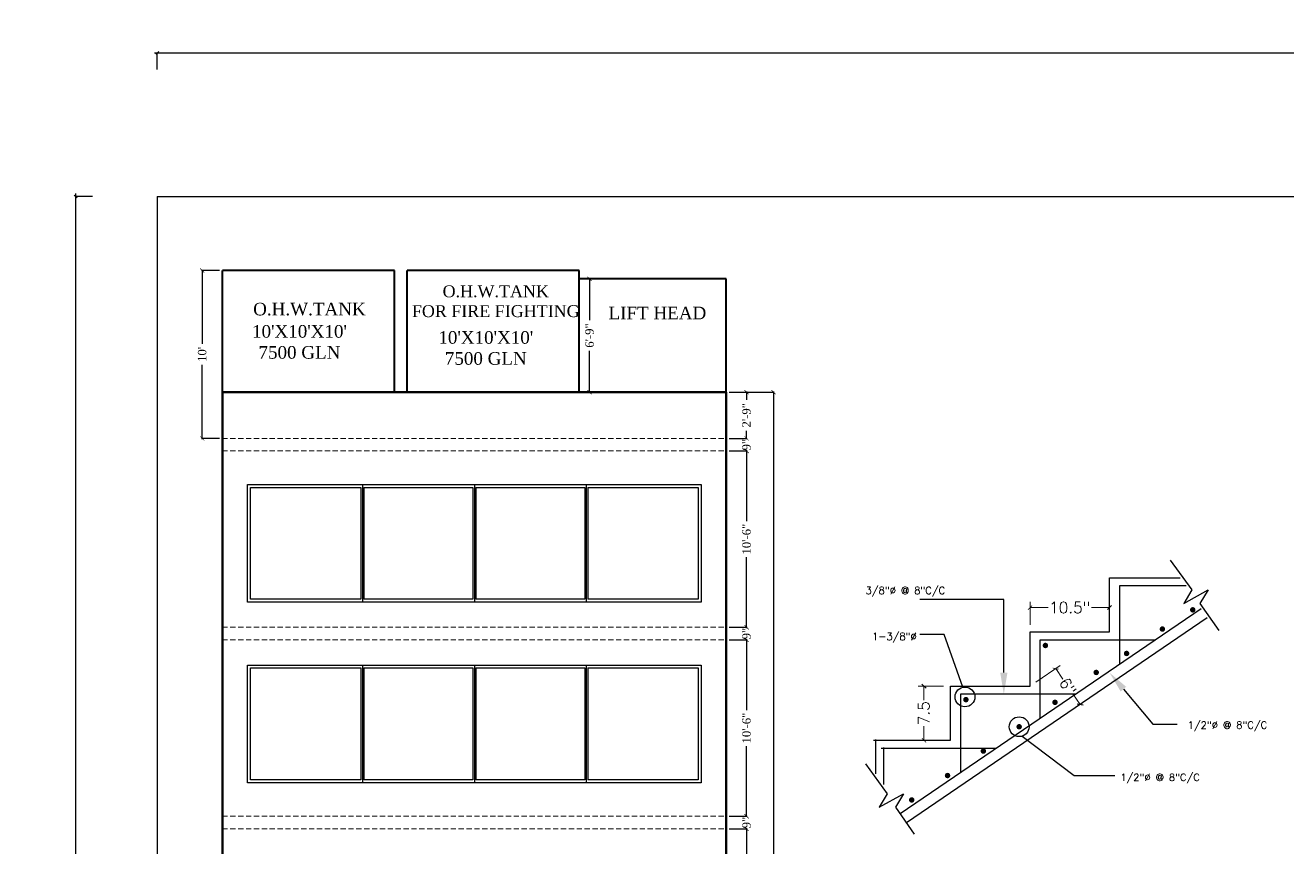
# Model space of a CAD drawing. Header units: inches. Extents: x 137014 to 144844, y -150241 to -148176.
# Drawn here: x 142011 to 142913, y -148763 to -148176 of the extents above; entities that cross this region are included whole.
import ezdxf

# ---------------------------------------------------------------- set-up
doc = ezdxf.new("R2010")
doc.units = ezdxf.units.IN
doc.header["$LTSCALE"] = 15
doc.header["$MEASUREMENT"] = 0
doc.header["$PDMODE"] = 2
doc.linetypes.add('HIDDEN', pattern=[0.375, 0.25, -0.125])
doc.layers.get('0').update_dxf_attribs({"linetype": 'CONTINUOUS'})
doc.layers.get('Defpoints').update_dxf_attribs({"linetype": 'CONTINUOUS'})
for name, color, linetype in [('DIM', 255, 'CONTINUOUS'), ('DIM2', 8, 'CONTINUOUS'), ('HACH', 8, 'CONTINUOUS'), ('TEXT', 2, 'CONTINUOUS'), ('WIN', 4, 'CONTINUOUS'), ('window 1', 161, 'CONTINUOUS')]:
    doc.layers.add(name, color=color, linetype=linetype)
for name, color, linetype, lineweight in [('DIMENSION', 251, 'CONTINUOUS', 15), ('DOTTED', 255, 'HIDDEN', 5), ('WALL', 1, 'CONTINUOUS', 30), ('WALL THIN 2', 211, 'CONTINUOUS', 40), ('WALLS', 1, 'CONTINUOUS', 50)]:
    doc.layers.add(name, color=color, linetype=linetype, lineweight=lineweight)
doc.styles.add('arial', font='times.ttf')
doc.styles.add('ROMANS', font='romans.shx')
doc.styles.add('ROMANTIC', font='rom_____.pfb')
doc.styles.add('times', font='times.ttf', dxfattribs={"height": 6})
doc.dimstyles.new('AHSAN', dxfattribs={"dimtxt": 8, "dimasz": 2, "dimexe": 0, "dimexo": 0, "dimgap": 0, "dimtad": 0, "dimdec": 4, "dimzin": 0, "dimdsep": 46, "dimlunit": 4, "dimtxsty": 'ROMANS', "dimblk1": 'OBLIQUE', "dimblk2": 'OBLIQUE', "dimsah": 1, "dimcen": 0, "dimdle": 2, "dimclrd": 256, "dimclre": 256, "dimclrt": 5, "dimadec": 0, "dimazin": 0, "dimtfac": 1, "dimtdec": 4, "dimtofl": 0, "dimtmove": 1, "dimatfit": 3, "dimldrblk": 'OBLIQUE', "dimfxl": 12, "dimfxlon": 1, "dimtolj": 1, "dimtzin": 0, "dimarcsym": 0})
doc.dimstyles.new('NAUMAN', dxfattribs={"dimtxt": 7, "dimasz": 3, "dimexe": 0.5, "dimexo": 2, "dimgap": 3, "dimtad": 0, "dimdec": 1, "dimzin": 0, "dimdsep": 46, "dimlunit": 4, "dimtxsty": 'times', "dimblk1": 'ARCHTICK', "dimblk2": 'ARCHTICK', "dimsah": 1, "dimcen": 0, "dimdle": 0.5, "dimclrd": 256, "dimclre": 256, "dimclrt": 2, "dimadec": 0, "dimazin": 0, "dimtfac": 1, "dimtdec": 1, "dimtix": 1, "dimtofl": 0, "dimtmove": 1, "dimatfit": 3, "dimldrblk": 'ARCHTICK', "dimfxl": 4, "dimtolj": 1, "dimtzin": 0, "dimarcsym": 0})
doc.dimstyles.get("Standard").update_dxf_attribs({"dimtxt": 8, "dimasz": 3, "dimexe": 0, "dimexo": 6, "dimgap": 2, "dimtad": 0, "dimdec": 1, "dimzin": 0, "dimdsep": 46, "dimlunit": 4, "dimtxsty": 'ROMANS', "dimblk1": 'OBLIQUE', "dimblk2": 'OBLIQUE', "dimsah": 1, "dimcen": 0, "dimclrt": 256, "dimadec": 0, "dimazin": 0, "dimtm": 1e-09, "dimtfac": 1, "dimtdec": 1, "dimtofl": 0, "dimtmove": 1, "dimatfit": 0, "dimldrblk": 'OBLIQUE', "dimfxl": 12, "dimtolj": 1, "dimtzin": 0, "dimarcsym": 0})

# ---------------------------------------------------------------- blocks, each defined once
blk = doc.blocks.new('_ARCHTICK')
at = {"color": 0, "linetype": 'ByBlock', "const_width": 0.15}
blk.add_lwpolyline([(-0.5, -0.5), (0.5, 0.5)], dxfattribs=at)
blk = doc.blocks.new('_OBLIQUE')
at = {"color": 0, "linetype": 'ByBlock'}
blk.add_line((-0.5, -0.5), (0.5, 0.5), dxfattribs=at)
blk = doc.blocks.new('*D76')
at = {"layer": 'Defpoints', "color": 0, "transparency": 16777216}
for p in [(137988.51, -141081.9), (138024.29, -141094.98), (138005.96, -141107.48)]:
    blk.add_point(p, dxfattribs=at)
at = {"layer": 'DIM', "color": 0, "lineweight": -2, "transparency": 16777216}
for p, q in [((137992.64, -141079.08), (138010.15, -141067.14)), ((138006.85, -141069.39), (138012, -141076.95)), ((138024.29, -141094.98), (138019.14, -141087.42)), ((138010.09, -141104.67), (138027.6, -141092.73))]:
    blk.add_line(p, q, dxfattribs=at)
at = {"layer": 'DIM', "color": 0, "lineweight": -2, "transparency": 16777216, "xscale": 3, "yscale": 3, "zscale": 3}
for name, p, rotation in [('_ARCHTICK', (138006.85, -141069.39), 124.286876977573), ('_OBLIQUE', (138024.29, -141094.98), 304.286876977573)]:
    blk.add_blockref(name, p, dxfattribs=dict(at, rotation=rotation))
at = {"layer": 'DIM', "transparency": 16777216, "insert": (138015.57, -141082.19), "char_height": 8, "attachment_point": 5, "rotation": 304.28688, "style": 'ROMANS'}
blk.add_mtext('\\A1;6"', dxfattribs=at)
blk = doc.blocks.new('*D77')
at = {"layer": 'Defpoints', "color": 0, "transparency": 16777216}
for p in [(137912.71, -141081.9), (137931.74, -141081.9), (137931.74, -141120.6)]:
    blk.add_point(p, dxfattribs=at)
at = {"layer": 'DIM', "color": 0, "lineweight": -2, "transparency": 16777216}
for p, q in [((137926.74, -141081.9), (137908.71, -141081.9)), ((137912.71, -141081.9), (137912.71, -141091.87)), ((137912.71, -141120.6), (137912.71, -141110.63)), ((137926.74, -141120.6), (137908.71, -141120.6))]:
    blk.add_line(p, q, dxfattribs=at)
at = {"layer": 'DIM', "color": 0, "lineweight": -2, "transparency": 16777216, "xscale": 3, "yscale": 3, "zscale": 3}
for name, p, rotation in [('_OBLIQUE', (137912.71, -141081.9), 90), ('_ARCHTICK', (137912.71, -141120.6), 270)]:
    blk.add_blockref(name, p, dxfattribs=dict(at, rotation=rotation))
at = {"layer": 'DIM', "transparency": 16777216, "insert": (137912.71, -141101.25), "char_height": 8, "attachment_point": 5, "rotation": 90, "style": 'ROMANS'}
blk.add_mtext('\\A1;7.5', dxfattribs=at)
blk = doc.blocks.new('*D78')
at = {"layer": 'Defpoints', "color": 0, "transparency": 16777216}
for p in [(138045.28, -141025.77), (137988.51, -141043.19), (138045.28, -141043.19)]:
    blk.add_point(p, dxfattribs=at)
at = {"layer": 'DIM', "color": 0, "lineweight": -2, "transparency": 16777216}
for p, q in [((137988.51, -141038.19), (137988.51, -141021.77)), ((137988.51, -141025.77), (138001.42, -141025.77)), ((138045.28, -141025.77), (138032.37, -141025.77)), ((138045.28, -141038.19), (138045.28, -141021.77))]:
    blk.add_line(p, q, dxfattribs=at)
at = {"layer": 'DIM', "color": 0, "lineweight": -2, "transparency": 16777216, "xscale": 3, "yscale": 3, "zscale": 3, "rotation": 180}
blk.add_blockref('_ARCHTICK', (137988.51, -141025.77), dxfattribs=at)
at = {"layer": 'DIM', "color": 0, "lineweight": -2, "transparency": 16777216, "xscale": 3, "yscale": 3, "zscale": 3}
blk.add_blockref('_OBLIQUE', (138045.28, -141025.77), dxfattribs=at)
at = {"layer": 'DIM', "transparency": 16777216, "insert": (138016.9, -141025.77), "char_height": 8, "attachment_point": 5, "style": 'ROMANS'}
blk.add_mtext('\\A1;10.5"', dxfattribs=at)
blk = doc.blocks.new('*D1242')
at = {"layer": 'Defpoints', "color": 0, "ltscale": 5, "transparency": 16777216}
for p in [(142137.57, -148350.94), (142152.04, -148350.94), (142152.04, -148470.94)]:
    blk.add_point(p, dxfattribs=at)
at = {"layer": 'DIM2', "lineweight": -2, "ltscale": 5, "transparency": 16777216}
for p, q in [((142150.04, -148350.94), (142137.07, -148350.94)), ((142137.57, -148350.44), (142137.57, -148403.42)), ((142137.57, -148471.44), (142137.57, -148418.46)), ((142150.04, -148470.94), (142137.07, -148470.94))]:
    blk.add_line(p, q, dxfattribs=at)
at = {"layer": 'DIM2', "lineweight": -2, "ltscale": 5, "transparency": 16777216, "xscale": 3, "yscale": 3, "zscale": 3}
for p, rotation in [((142137.57, -148350.94), 90), ((142137.57, -148470.94), 270)]:
    blk.add_blockref('_ARCHTICK', p, dxfattribs=dict(at, rotation=rotation))
at = {"layer": 'DIM2', "color": 2, "ltscale": 5, "transparency": 16777216, "insert": (142137.57, -148410.94), "char_height": 6, "attachment_point": 5, "rotation": 90, "style": 'times'}
blk.add_mtext("\\A1;10'", dxfattribs=at)
blk = doc.blocks.new('*D1243')
at = {"layer": 'Defpoints', "color": 0, "ltscale": 5, "transparency": 16777216}
for p in [(142512.04, -148437.94), (142512.04, -148470.94), (142526.51, -148470.94)]:
    blk.add_point(p, dxfattribs=at)
at = {"layer": 'DIM2', "lineweight": -2, "ltscale": 5, "transparency": 16777216}
for p, q in [((142514.04, -148437.94), (142527.01, -148437.94)), ((142526.51, -148437.44), (142526.51, -148443.32)), ((142526.51, -148471.44), (142526.51, -148465.56)), ((142514.04, -148470.94), (142527.01, -148470.94))]:
    blk.add_line(p, q, dxfattribs=at)
at = {"layer": 'DIM2', "lineweight": -2, "ltscale": 5, "transparency": 16777216, "xscale": 3, "yscale": 3, "zscale": 3}
for p, rotation in [((142526.51, -148437.94), 90), ((142526.51, -148470.94), 270)]:
    blk.add_blockref('_ARCHTICK', p, dxfattribs=dict(at, rotation=rotation))
at = {"layer": 'DIM2', "color": 2, "ltscale": 5, "transparency": 16777216, "insert": (142526.51, -148454.44), "char_height": 6, "attachment_point": 5, "rotation": 90, "style": 'times'}
blk.add_mtext('\\A1;2\'-9"', dxfattribs=at)
blk = doc.blocks.new('*D1244')
at = {"layer": 'Defpoints', "color": 0, "ltscale": 5, "transparency": 16777216}
for p in [(142512.04, -148470.94), (142512.04, -148479.94), (142526.51, -148479.94)]:
    blk.add_point(p, dxfattribs=at)
at = {"layer": 'DIM2', "lineweight": -2, "ltscale": 5, "transparency": 16777216}
for p, q in [((142526.51, -148470.94), (142526.51, -148467.94)), ((142514.04, -148470.94), (142527.01, -148470.94)), ((142514.04, -148479.94), (142527.01, -148479.94)), ((142526.51, -148479.94), (142526.51, -148482.94))]:
    blk.add_line(p, q, dxfattribs=at)
at = {"layer": 'DIM2', "lineweight": -2, "ltscale": 5, "transparency": 16777216, "xscale": 3, "yscale": 3, "zscale": 3}
for p, rotation in [((142526.51, -148470.94), 270), ((142526.51, -148479.94), 90)]:
    blk.add_blockref('_ARCHTICK', p, dxfattribs=dict(at, rotation=rotation))
at = {"layer": 'DIM2', "color": 2, "ltscale": 5, "transparency": 16777216, "insert": (142526.51, -148475.44), "char_height": 6, "attachment_point": 5, "rotation": 90, "style": 'times'}
blk.add_mtext('\\A1;9"', dxfattribs=at)
blk = doc.blocks.new('*D1245')
at = {"layer": 'Defpoints', "color": 0, "ltscale": 5, "transparency": 16777216}
for p in [(142512.04, -148479.94), (142512.04, -148605.94), (142526.51, -148605.94)]:
    blk.add_point(p, dxfattribs=at)
at = {"layer": 'DIM2', "lineweight": -2, "ltscale": 5, "transparency": 16777216}
for p, q in [((142514.04, -148479.94), (142527.01, -148479.94)), ((142526.51, -148479.44), (142526.51, -148530.02)), ((142526.51, -148606.44), (142526.51, -148555.85)), ((142514.04, -148605.94), (142527.01, -148605.94))]:
    blk.add_line(p, q, dxfattribs=at)
at = {"layer": 'DIM2', "lineweight": -2, "ltscale": 5, "transparency": 16777216, "xscale": 3, "yscale": 3, "zscale": 3}
for p, rotation in [((142526.51, -148479.94), 90), ((142526.51, -148605.94), 270)]:
    blk.add_blockref('_ARCHTICK', p, dxfattribs=dict(at, rotation=rotation))
at = {"layer": 'DIM2', "color": 2, "ltscale": 5, "transparency": 16777216, "insert": (142526.51, -148542.94), "char_height": 6, "attachment_point": 5, "rotation": 90, "style": 'times'}
blk.add_mtext('\\A1;10\'-6"', dxfattribs=at)
blk = doc.blocks.new('*D1246')
at = {"layer": 'Defpoints', "color": 0, "ltscale": 5, "transparency": 16777216}
for p in [(142512.04, -148605.94), (142512.04, -148614.94), (142526.51, -148614.94)]:
    blk.add_point(p, dxfattribs=at)
at = {"layer": 'DIM2', "lineweight": -2, "ltscale": 5, "transparency": 16777216}
for p, q in [((142526.51, -148605.94), (142526.51, -148602.94)), ((142514.04, -148605.94), (142527.01, -148605.94)), ((142514.04, -148614.94), (142527.01, -148614.94)), ((142526.51, -148614.94), (142526.51, -148617.94))]:
    blk.add_line(p, q, dxfattribs=at)
at = {"layer": 'DIM2', "lineweight": -2, "ltscale": 5, "transparency": 16777216, "xscale": 3, "yscale": 3, "zscale": 3}
for p, rotation in [((142526.51, -148605.94), 270), ((142526.51, -148614.94), 90)]:
    blk.add_blockref('_ARCHTICK', p, dxfattribs=dict(at, rotation=rotation))
at = {"layer": 'DIM2', "color": 2, "ltscale": 5, "transparency": 16777216, "insert": (142526.51, -148610.44), "char_height": 6, "attachment_point": 5, "rotation": 90, "style": 'times'}
blk.add_mtext('\\A1;9"', dxfattribs=at)
blk = doc.blocks.new('*D1247')
at = {"layer": 'Defpoints', "color": 0, "ltscale": 5, "transparency": 16777216}
for p in [(142512.04, -148614.94), (142512.04, -148740.94), (142526.51, -148740.94)]:
    blk.add_point(p, dxfattribs=at)
at = {"layer": 'DIM2', "lineweight": -2, "ltscale": 5, "transparency": 16777216}
for p, q in [((142526.51, -148614.44), (142526.51, -148665.02)), ((142514.04, -148614.94), (142527.01, -148614.94)), ((142526.51, -148741.44), (142526.51, -148690.85)), ((142514.04, -148740.94), (142527.01, -148740.94))]:
    blk.add_line(p, q, dxfattribs=at)
at = {"layer": 'DIM2', "lineweight": -2, "ltscale": 5, "transparency": 16777216, "xscale": 3, "yscale": 3, "zscale": 3}
for p, rotation in [((142526.51, -148614.94), 90), ((142526.51, -148740.94), 270)]:
    blk.add_blockref('_ARCHTICK', p, dxfattribs=dict(at, rotation=rotation))
at = {"layer": 'DIM2', "color": 2, "ltscale": 5, "transparency": 16777216, "insert": (142526.51, -148677.94), "char_height": 6, "attachment_point": 5, "rotation": 90, "style": 'times'}
blk.add_mtext('\\A1;10\'-6"', dxfattribs=at)
blk = doc.blocks.new('*D1248')
at = {"layer": 'Defpoints', "color": 0, "ltscale": 5, "transparency": 16777216}
for p in [(142512.04, -148740.94), (142512.04, -148749.94), (142526.51, -148749.94)]:
    blk.add_point(p, dxfattribs=at)
at = {"layer": 'DIM2', "lineweight": -2, "ltscale": 5, "transparency": 16777216}
for p, q in [((142526.51, -148740.94), (142526.51, -148737.94)), ((142514.04, -148740.94), (142527.01, -148740.94)), ((142514.04, -148749.94), (142527.01, -148749.94)), ((142526.51, -148749.94), (142526.51, -148752.94))]:
    blk.add_line(p, q, dxfattribs=at)
at = {"layer": 'DIM2', "lineweight": -2, "ltscale": 5, "transparency": 16777216, "xscale": 3, "yscale": 3, "zscale": 3}
for p, rotation in [((142526.51, -148740.94), 270), ((142526.51, -148749.94), 90)]:
    blk.add_blockref('_ARCHTICK', p, dxfattribs=dict(at, rotation=rotation))
at = {"layer": 'DIM2', "color": 2, "ltscale": 5, "transparency": 16777216, "insert": (142526.51, -148745.44), "char_height": 6, "attachment_point": 5, "rotation": 90, "style": 'times'}
blk.add_mtext('\\A1;9"', dxfattribs=at)
blk = doc.blocks.new('*D1249')
at = {"layer": 'Defpoints', "color": 0, "ltscale": 5, "transparency": 16777216}
for p in [(142512.04, -148749.94), (142512.04, -148875.94), (142526.51, -148875.94)]:
    blk.add_point(p, dxfattribs=at)
at = {"layer": 'DIM2', "lineweight": -2, "ltscale": 5, "transparency": 16777216}
for p, q in [((142526.51, -148749.44), (142526.51, -148800.02)), ((142514.04, -148749.94), (142527.01, -148749.94)), ((142526.51, -148876.44), (142526.51, -148825.85)), ((142514.04, -148875.94), (142527.01, -148875.94))]:
    blk.add_line(p, q, dxfattribs=at)
at = {"layer": 'DIM2', "lineweight": -2, "ltscale": 5, "transparency": 16777216, "xscale": 3, "yscale": 3, "zscale": 3}
for p, rotation in [((142526.51, -148749.94), 90), ((142526.51, -148875.94), 270)]:
    blk.add_blockref('_ARCHTICK', p, dxfattribs=dict(at, rotation=rotation))
at = {"layer": 'DIM2', "color": 2, "ltscale": 5, "transparency": 16777216, "insert": (142526.51, -148812.94), "char_height": 6, "attachment_point": 5, "rotation": 90, "style": 'times'}
blk.add_mtext('\\A1;10\'-6"', dxfattribs=at)
blk = doc.blocks.new('*D1258')
at = {"layer": 'Defpoints', "color": 0, "ltscale": 5, "transparency": 16777216}
for p in [(142512.04, -148437.94), (142545.74, -148437.94), (142512.04, -149301.94)]:
    blk.add_point(p, dxfattribs=at)
at = {"layer": 'DIM2', "lineweight": -2, "ltscale": 5, "transparency": 16777216}
for p, q in [((142514.04, -148437.94), (142546.24, -148437.94)), ((142545.74, -148437.44), (142545.74, -148862.06)), ((142545.74, -149302.44), (142545.74, -148877.81)), ((142514.04, -149301.94), (142546.24, -149301.94))]:
    blk.add_line(p, q, dxfattribs=at)
at = {"layer": 'DIM2', "lineweight": -2, "ltscale": 5, "transparency": 16777216, "xscale": 3, "yscale": 3, "zscale": 3}
for p, rotation in [((142545.74, -148437.94), 90), ((142545.74, -149301.94), 270)]:
    blk.add_blockref('_ARCHTICK', p, dxfattribs=dict(at, rotation=rotation))
at = {"layer": 'DIM2', "color": 2, "ltscale": 5, "transparency": 16777216, "insert": (142545.74, -148869.94), "char_height": 6, "attachment_point": 5, "rotation": 90, "style": 'times'}
blk.add_mtext("\\A1;72'", dxfattribs=at)
blk = doc.blocks.new('*D1259')
at = {"layer": 'Defpoints', "color": 0, "ltscale": 5, "transparency": 16777216}
for p in [(142427.34, -148356.94), (142414.34, -148437.94), (142427.34, -148437.94)]:
    blk.add_point(p, dxfattribs=at)
at = {"layer": 'DIM2', "lineweight": -2, "ltscale": 5, "transparency": 16777216}
for p, q in [((142425.34, -148356.94), (142413.84, -148356.94)), ((142414.34, -148356.44), (142414.34, -148386.41)), ((142414.34, -148438.44), (142414.34, -148408.46)), ((142425.34, -148437.94), (142413.84, -148437.94))]:
    blk.add_line(p, q, dxfattribs=at)
at = {"layer": 'DIM2', "lineweight": -2, "ltscale": 5, "transparency": 16777216, "xscale": 3, "yscale": 3, "zscale": 3}
for p, rotation in [((142414.34, -148356.94), 90), ((142414.34, -148437.94), 270)]:
    blk.add_blockref('_ARCHTICK', p, dxfattribs=dict(at, rotation=rotation))
at = {"layer": 'DIM2', "color": 2, "ltscale": 5, "transparency": 16777216, "insert": (142414.34, -148397.44), "char_height": 6, "attachment_point": 5, "rotation": 90, "style": 'times'}
blk.add_mtext('\\A1;6\'-9"', dxfattribs=at)
blk = doc.blocks.new('*D1338')
at = {"layer": 'Defpoints', "color": 0, "ltscale": 5, "transparency": 16777216}
for p in [(142105.51, -148298.09), (142047.17, -150183.88), (142105.51, -150183.88)]:
    blk.add_point(p, dxfattribs=at)
at = {"layer": 'HACH', "lineweight": -2, "ltscale": 5, "transparency": 16777216}
for p, q in [((142047.17, -148296.09), (142047.17, -148976.7)), ((142059.17, -148298.09), (142047.17, -148298.09)), ((142047.17, -150185.88), (142047.17, -149505.27)), ((142059.17, -150183.88), (142047.17, -150183.88))]:
    blk.add_line(p, q, dxfattribs=at)
at = {"layer": 'HACH', "lineweight": -2, "ltscale": 5, "transparency": 16777216, "xscale": 2, "yscale": 2, "zscale": 2}
for p, rotation in [((142047.17, -148298.09), 90), ((142047.17, -150183.88), 270)]:
    blk.add_blockref('_OBLIQUE', p, dxfattribs=dict(at, rotation=rotation))
at = {"layer": 'HACH', "color": 5, "ltscale": 5, "transparency": 16777216, "insert": (142047.17, -149240.98), "char_height": 30, "attachment_point": 5, "rotation": 90, "style": 'ROMANS'}
blk.add_mtext('\\A1;19.644----157\'-1{\\H1.000000x;\\S13/16;}"', dxfattribs=at)
blk = doc.blocks.new('*D1339')
at = {"layer": 'Defpoints', "color": 0, "ltscale": 5, "transparency": 16777216}
for p in [(144841.51, -148195.45), (142105.51, -148298.09), (144841.51, -148298.09)]:
    blk.add_point(p, dxfattribs=at)
at = {"layer": 'HACH', "lineweight": -2, "ltscale": 5, "transparency": 16777216}
for p, q in [((142103.51, -148195.45), (143289.94, -148195.45)), ((142105.51, -148207.45), (142105.51, -148195.45)), ((144843.51, -148195.45), (143657.08, -148195.45)), ((144841.51, -148207.45), (144841.51, -148195.45))]:
    blk.add_line(p, q, dxfattribs=at)
at = {"layer": 'HACH', "lineweight": -2, "ltscale": 5, "transparency": 16777216, "xscale": 2, "yscale": 2, "zscale": 2, "rotation": 180}
blk.add_blockref('_OBLIQUE', (142105.51, -148195.45), dxfattribs=at)
at = {"layer": 'HACH', "lineweight": -2, "ltscale": 5, "transparency": 16777216, "xscale": 2, "yscale": 2, "zscale": 2}
blk.add_blockref('_OBLIQUE', (144841.51, -148195.45), dxfattribs=at)
at = {"layer": 'HACH', "color": 5, "ltscale": 5, "transparency": 16777216, "insert": (143473.51, -148195.45), "char_height": 30, "attachment_point": 5, "style": 'ROMANS'}
blk.add_mtext("\\A1;28.25----228'", dxfattribs=at)
blk = doc.blocks.new('EGV43')
at = {"const_width": 1.94}
for points in [[(138103.98, -141027.94, 1), (138105.58, -141026.85, 1)], [(138082.3, -141041.66, 1), (138083.89, -141040.57, 1)], [(137998.51, -141052.87, 1), (138000.45, -141052.87, 1)], [(138056.71, -141059.11, 1), (138058.31, -141058.02, 1)], [(138035, -141072.68, 1), (138036.6, -141071.59, 1)], [(137941.74, -141091.57, 1), (137943.68, -141091.57, 1)], [(138005.54, -141094, 1), (138007.14, -141092.91, 1)], [(137979.96, -141111.44, 1), (137981.56, -141110.35, 1)], [(137954.37, -141128.89, 1), (137955.97, -141127.79, 1)], [(137928.79, -141146.33, 1), (137930.39, -141145.24, 1)], [(137903.2, -141163.77, 1), (137904.8, -141162.68, 1)]]:
    blk.add_lwpolyline(points, format="xyb", close=True, dxfattribs=at)
at = {"layer": 'WALL', "color": 3, "linetype": 'Continuous'}
for p, q in [((138045.28, -141004.48), (138095.78, -141004.48)), ((138045.28, -141043.19), (138045.28, -141004.48)), ((137969.8, -141019.97), (137909.81, -141019.97)), ((137969.8, -141072.22), (137969.8, -141019.97)), ((138115.05, -141033.1), (137900.15, -141179.62)), ((137927.23, -141045.13), (137909.81, -141045.13)), ((137940.52, -141082.69), (137927.23, -141045.13)), ((137988.51, -141081.9), (137988.51, -141043.19)), ((137988.51, -141043.19), (138045.28, -141043.19)), ((137931.74, -141120.6), (137931.74, -141081.9)), ((137931.74, -141081.9), (137988.51, -141081.9)), ((138055.26, -141084.06), (138076.25, -141108.99)), ((138076.25, -141108.99), (138093.67, -141108.99)), ((137983, -141117.61), (138020.12, -141145.76)), ((137876.57, -141120.6), (137931.74, -141120.6)), ((137878.23, -141120.05), (137878.23, -141144.53)), ((138020.12, -141145.76), (138049.15, -141145.76))]:
    blk.add_line(p, q, dxfattribs=at)
at = {"layer": 'WALL'}
blk.add_line((138110.69, -141026.7), (137895.79, -141173.22), dxfattribs=at)
at = {"layer": 'WALL', "color": 3, "linetype": 'Continuous'}
for points in [[(138088.65, -140991.9), (138104.13, -141013.19), (138098.32, -141022.87), (138115.74, -141013.19), (138109.94, -141022.87), (138123.48, -141042.22)], [(137871.03, -141137.46), (137886.51, -141158.75), (137880.7, -141168.42), (137898.12, -141158.75), (137892.31, -141168.42), (137905.86, -141187.78)]]:
    blk.add_lwpolyline(points, dxfattribs=at)
for centre in [(137942.05, -141089.61), (137980.76, -141110.9)]:
    blk.add_circle(centre, 7.08, dxfattribs=at)
for points in [[(137972.38, -141072.22), (137967.22, -141072.22), (137969.8, -141087.7)], [(138053.28, -141085.73), (138057.23, -141082.4), (138045.28, -141072.22)]]:
    blk.add_solid(points, dxfattribs=at)
at = {"layer": 'WIN'}
for p, q in [((138052.38, -141010.29), (138052.38, -141066.46)), ((138100, -141010.29), (138052.38, -141010.29)), ((137995.61, -141049), (137995.61, -141105.17)), ((138077.99, -141049), (137995.61, -141049)), ((137938.84, -141087.7), (137938.84, -141143.87)), ((138021.22, -141087.7), (137938.84, -141087.7)), ((137964.45, -141126.41), (137882.07, -141126.41)), ((137883.72, -141125.86), (137883.72, -141152.09))]:
    blk.add_line(p, q, dxfattribs=at)
at = {"layer": 'TEXT', "linetype": 'Continuous'}
for s, height, style, p in [('3/8"%%C @ 8"C/C', 5.161, 'ROMANS', (137871.04, -141016.14)), ('1-3/8"%%C ', 5.161, 'ROMANS', (137875.74, -141049)), ('1/2"%%C @ 8"C/C', 5.161, 'ROMANS', (138101.13, -141112.31)), ('1/2"%%C @ 8"C/C', 5.161, 'ROMANS', (138053.02, -141149.63)), ('%%USTAIR DETAIL', 16.128, 'ROMANTIC', (137898.63, -141218.92))]:
    blk.add_text(s, height=height, dxfattribs=dict(at, style=style)).set_placement(p)
at = {"layer": 'DIM'}
dim = blk.add_linear_dim(base=(138045.28, -141025.77), p1=(137988.51, -141043.19), p2=(138045.28, -141043.19), text='10.5"', dimstyle='Standard', override={"dimscale": 1, "dimexe": 4, "dimexo": 5, "dimgap": 1, "dimblk": 'ARCHTICK', "dimblk1": 'ARCHTICK', "dimblk2": 'OBLIQUE', "dimcen": 0.125, "dimldrblk": 'ARCHTICK', "dimfrac": 2, "dimtzin": 1}, dxfattribs=at)
dim.commit()
dim.dimension.update_dxf_attribs({"geometry": '*D78', "text_midpoint": (138016.9, -141025.77)})
dim = blk.add_aligned_dim(p1=(137988.51, -141081.9), p2=(138005.96, -141107.48), distance=22.19, text='6"', dimstyle='Standard', override={"dimscale": 1, "dimexe": 4, "dimexo": 5, "dimgap": 1, "dimblk": 'ARCHTICK', "dimblk1": 'ARCHTICK', "dimblk2": 'OBLIQUE', "dimcen": 0.125, "dimldrblk": 'ARCHTICK', "dimfrac": 2, "dimtzin": 1}, dxfattribs=at)
dim.commit()
dim.dimension.update_dxf_attribs({"geometry": '*D76', "text_midpoint": (138015.57, -141082.19)})
dim = blk.add_linear_dim(base=(137912.71, -141081.9), p1=(137931.74, -141120.6), p2=(137931.74, -141081.9), angle=90, text='7.5', dimstyle='Standard', override={"dimscale": 1, "dimexe": 4, "dimexo": 5, "dimgap": 1, "dimblk": 'ARCHTICK', "dimblk1": 'ARCHTICK', "dimblk2": 'OBLIQUE', "dimcen": 0.125, "dimldrblk": 'ARCHTICK', "dimfrac": 2, "dimtzin": 1}, dxfattribs=at)
dim.commit()
dim.dimension.update_dxf_attribs({"geometry": '*D77', "text_midpoint": (137912.71, -141101.25)})

msp = doc.modelspace()

# ---------------------------------------------------------------- linework, layer by layer
at = {"layer": 'DOTTED'}
for p, q in [((142152.03884, -148470.93714), (142512.03884, -148470.93714)), ((142152.03884, -148479.93714), (142512.03884, -148479.93714)), ((142152.03884, -148605.93714), (142512.03884, -148605.93714)), ((142152.03884, -148614.93714), (142512.03884, -148614.93714)), ((142152.03884, -148740.93714), (142512.03884, -148740.93714)), ((142152.03884, -148749.93714), (142512.03884, -148749.93714))]:
    msp.add_line(p, q, dxfattribs=at)
at = {"layer": 'WALL'}
msp.add_line((142105.51063, -148298.08812), (144841.51063, -148298.08812), dxfattribs=at)
at = {"layer": 'WALL', "ltscale": 3}
msp.add_line((142105.51063, -148298.08812), (142105.51063, -150183.87713), dxfattribs=at)
at = {"layer": 'WALL THIN 2', "ltscale": 5}
for p, q in [((142152.03884, -148437.93714), (142152.03884, -148350.93714)), ((142275.03884, -148350.93714), (142152.03884, -148350.93714)), ((142275.03884, -148437.93714), (142275.03884, -148350.93714)), ((142407.03884, -148350.93714), (142284.03884, -148350.93714)), ((142284.03884, -148437.93714), (142284.03884, -148350.93714)), ((142407.03884, -148437.93714), (142407.03884, -148350.93714)), ((142512.03884, -148356.93714), (142407.03884, -148356.93714)), ((142512.03884, -148437.93714), (142512.03884, -148356.93714))]:
    msp.add_line(p, q, dxfattribs=at)
at = {"layer": 'WALLS', "ltscale": 5}
for p, q in [((142152.03884, -149301.93714), (142152.03884, -148437.93714)), ((142152.03884, -148437.93714), (142512.03884, -148437.93714)), ((142512.03884, -149301.93714), (142512.03884, -148437.93714))]:
    msp.add_line(p, q, dxfattribs=at)
at = {"layer": 'window 1', "ltscale": 5}
for p, q in [((142170.03884, -148503.93714), (142494.03884, -148503.93714)), ((142170.03884, -148587.93714), (142170.03884, -148503.93714)), ((142172.03884, -148505.93714), (142251.03884, -148505.93714)), ((142172.03884, -148585.93714), (142172.03884, -148505.93714)), ((142251.03884, -148505.93714), (142251.03884, -148585.93714)), ((142252.03884, -148503.93714), (142252.03884, -148587.93714)), ((142253.03884, -148505.93714), (142331.03884, -148505.93714)), ((142253.03884, -148505.93714), (142253.03884, -148585.93714)), ((142331.03884, -148505.93714), (142331.03884, -148585.93714)), ((142332.03884, -148503.93714), (142332.03884, -148587.93714)), ((142333.03884, -148505.93714), (142411.03884, -148505.93714)), ((142333.03884, -148505.93714), (142333.03884, -148585.93714)), ((142411.03884, -148505.93714), (142411.03884, -148585.93714)), ((142412.03884, -148503.93714), (142412.03884, -148587.93714)), ((142413.03884, -148505.93714), (142492.03884, -148505.93714)), ((142413.03884, -148505.93714), (142413.03884, -148585.93714)), ((142492.03884, -148505.93714), (142492.03884, -148585.93714)), ((142494.03884, -148503.93714), (142494.03884, -148587.93714)), ((142251.03884, -148585.93714), (142172.03884, -148585.93714)), ((142331.03884, -148585.93714), (142253.03884, -148585.93714)), ((142411.03884, -148585.93714), (142333.03884, -148585.93714)), ((142492.03884, -148585.93714), (142413.03884, -148585.93714)), ((142494.03884, -148587.93714), (142170.03884, -148587.93714)), ((142170.03884, -148632.93714), (142494.03884, -148632.93714)), ((142170.03884, -148716.93714), (142170.03884, -148632.93714)), ((142172.03884, -148634.93714), (142251.03884, -148634.93714)), ((142172.03884, -148714.93714), (142172.03884, -148634.93714)), ((142251.03884, -148634.93714), (142251.03884, -148714.93714)), ((142252.03884, -148632.93714), (142252.03884, -148716.93714)), ((142253.03884, -148634.93714), (142331.03884, -148634.93714)), ((142253.03884, -148634.93714), (142253.03884, -148714.93714)), ((142331.03884, -148634.93714), (142331.03884, -148714.93714)), ((142332.03884, -148632.93714), (142332.03884, -148716.93714)), ((142333.03884, -148634.93714), (142411.03884, -148634.93714)), ((142333.03884, -148634.93714), (142333.03884, -148714.93714)), ((142411.03884, -148634.93714), (142411.03884, -148714.93714)), ((142412.03884, -148632.93714), (142412.03884, -148716.93714)), ((142413.03884, -148634.93714), (142492.03884, -148634.93714)), ((142413.03884, -148634.93714), (142413.03884, -148714.93714)), ((142492.03884, -148634.93714), (142492.03884, -148714.93714)), ((142494.03884, -148632.93714), (142494.03884, -148716.93714)), ((142494.03884, -148716.93714), (142170.03884, -148716.93714)), ((142251.03884, -148714.93714), (142172.03884, -148714.93714)), ((142331.03884, -148714.93714), (142253.03884, -148714.93714)), ((142411.03884, -148714.93714), (142333.03884, -148714.93714)), ((142492.03884, -148714.93714), (142413.03884, -148714.93714))]:
    msp.add_line(p, q, dxfattribs=at)

# ---------------------------------------------------------------- block references
at = {"layer": 'DIMENSION'}
msp.add_blockref('EGV43', (4740.52397, -7566.05387), dxfattribs=at)

# ---------------------------------------------------------------- texts
at = {"layer": 'TEXT', "color": 7, "lineweight": 25, "attachment_point": 5, "style": 'arial'}
for s, insert, char_height in [('\\A1;O.H.W.TANK\\PFOR FIRE FIGHTING', (142347.33062, -148373.00225), 8.5), ('\\A1;O.H.W.TANK', (142214.20852, -148378.66697), 9), ('\\A1;LIFT HEAD', (142462.82201, -148381.36725), 9), ("10'X10'X10'\\P7500 GLN", (142207.0994, -148402.0638), 9), ("10'X10'X10'\\P7500 GLN", (142340.2215, -148406.39909), 9)]:
    msp.add_mtext(s, dxfattribs=dict(at, insert=insert, char_height=char_height))

# ---------------------------------------------------------------- dimensions: what is measured, and where the dimension line sits
at = {"layer": 'DIM2', "ltscale": 5}
for p1, p2, distance, picture, middle in [((142152.03884, -148470.93714), (142152.03884, -148350.93714), 14.47083, '*D1242', (142137.56801, -148410.93714)), ((142427.3371, -148356.93714), (142427.3371, -148437.93714), -12.99345, '*D1259', (142414.34366, -148397.43714)), ((142512.03884, -148437.93714), (142512.03884, -148470.93714), 14.47083, '*D1243', (142526.50967, -148454.43714)), ((142512.03884, -148470.93714), (142512.03884, -148479.93714), 14.47083, '*D1244', (142526.50967, -148475.43714)), ((142512.03884, -148479.93714), (142512.03884, -148605.93714), 14.47083, '*D1245', (142526.50967, -148542.93714))]:
    dim = msp.add_aligned_dim(p1=p1, p2=p2, distance=distance, dimstyle='NAUMAN', dxfattribs=at)
    dim.commit()
    dim.dimension.update_dxf_attribs({"geometry": picture, "text_midpoint": middle})
for base, p1, p2, picture, middle in [((142545.74427, -148437.93714), (142512.03884, -149301.93714), (142512.03884, -148437.93714), '*D1258', (142545.74427, -148869.93714)), ((142526.50967, -148614.93714), (142512.03884, -148605.93714), (142512.03884, -148614.93714), '*D1246', (142526.50967, -148610.43714)), ((142526.50967, -148740.93714), (142512.03884, -148614.93714), (142512.03884, -148740.93714), '*D1247', (142526.50967, -148677.93714)), ((142526.50967, -148749.93714), (142512.03884, -148740.93714), (142512.03884, -148749.93714), '*D1248', (142526.50967, -148745.43714)), ((142526.50967, -148875.93714), (142512.03884, -148749.93714), (142512.03884, -148875.93714), '*D1249', (142526.50967, -148812.93714))]:
    dim = msp.add_linear_dim(base=base, p1=p1, p2=p2, angle=90, dimstyle='NAUMAN', dxfattribs=at)
    dim.commit()
    dim.dimension.update_dxf_attribs({"geometry": picture, "text_midpoint": middle})
at = {"layer": 'HACH', "ltscale": 5}
for p2, distance, text, picture, middle in [((144841.51063, -148298.08812), 102.64168, '28.25----<>', '*D1339', (143473.51063, -148195.44643)), ((142105.51063, -150183.87713), -58.33822, '19.644----<>', '*D1338', (142047.17241, -149240.98262))]:
    dim = msp.add_aligned_dim(p1=(142105.51063, -148298.08812), p2=p2, distance=distance, text=text, dimstyle='AHSAN', override={"dimtxt": 30}, dxfattribs=at)
    dim.commit()
    dim.dimension.update_dxf_attribs({"geometry": picture, "text_midpoint": middle})

doc.saveas('drawing.dxf')
